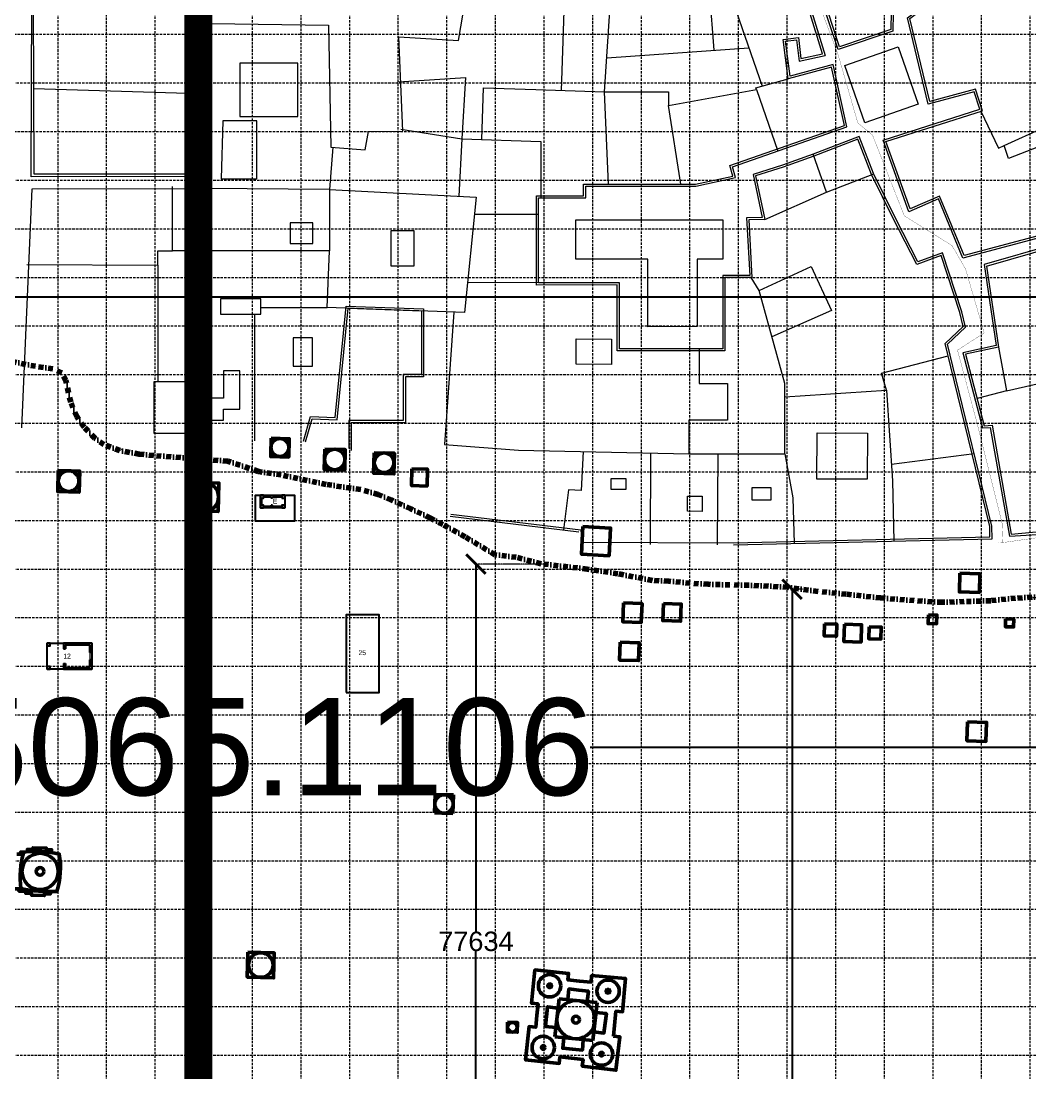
# Model space of a CAD drawing. Header units: millimetres. Extents: x 4203764 to 12476749, y 34048 to 3000914.
# Drawn here: x 12008789 to 12112570, y 2394672 to 2502872 of the extents above; entities that cross this region are included whole.
import ezdxf

# ---------------------------------------------------------------- set-up
doc = ezdxf.new("R2010")
doc.units = ezdxf.units.MM
doc.header["$MEASUREMENT"] = 0
doc.linetypes.add('DASHDOTX2', pattern=[2, 1, -0.5, 0, -0.5])
doc.linetypes.add('DASHED', pattern=[0.75, 0.5, -0.25])
for name, color, linetype, lineweight in [('2', 240, 'Continuous', 25), ('4', 1, 'Continuous', 35), ('A_SITE EDGE', 1, 'Continuous', 50), ('A_TEMPLE', 20, 'Continuous', 30), ('building property', 253, 'Continuous', 15), ('dimensions', 7, 'Continuous', 25), ('streets', 254, 'Continuous', 9)]:
    doc.layers.add(name, color=color, linetype=linetype, lineweight=lineweight)
doc.styles.get("Standard").update_dxf_attribs({"font": 'arial.ttf'})
doc.dimstyles.get("Standard").update_dxf_attribs({"dimtxt": 10000, "dimasz": 2000, "dimexe": 0.18, "dimexo": 0.0625, "dimgap": 0.09, "dimtad": 0, "dimtih": 1, "dimtoh": 1, "dimdec": 4, "dimzin": 0, "dimdsep": 46, "dimtxsty": 'Standard', "dimblk": 'ARCHTICK', "dimcen": 0, "dimadec": 0, "dimazin": 0, "dimtfac": 1, "dimtdec": 4, "dimtofl": 0, "dimtmove": 0, "dimatfit": 3, "dimldrblk": 'ARCHTICK', "dimfxl": 0, "dimtolj": 1, "dimtzin": 0, "dimlwe": 18, "dimarcsym": 0})

# ---------------------------------------------------------------- blocks, each defined once
blk = doc.blocks.new('GRID')
at = {"layer": 'building property', "color": 253, "linetype": 'DASHED', "lineweight": 15, "ltscale": 500}
for p, q in [((12831403, 2546471), (12831403, 2336221)), ((12841403, 2546471), (12841403, 2336221)), ((12851403, 2546471), (12851403, 2336221)), ((12861403, 2546471), (12861403, 2336221)), ((12871403, 2546471), (12871403, 2336221)), ((12881403, 2546471), (12881403, 2336221)), ((12891403, 2546471), (12891403, 2336221)), ((12901403, 2546471), (12901403, 2336221)), ((12911403, 2546471), (12911403, 2336221)), ((12921403, 2546471), (12921403, 2336221)), ((12931403, 2546471), (12931403, 2336221)), ((12836403, 2541471), (12836403, 2331221)), ((12846403, 2541471), (12846403, 2331221)), ((12856403, 2541471), (12856403, 2331221)), ((12866403, 2541471), (12866403, 2331221)), ((12876403, 2541471), (12876403, 2331221)), ((12886403, 2541471), (12886403, 2331221)), ((12896403, 2541471), (12896403, 2331221)), ((12906403, 2541471), (12906403, 2331221)), ((12916403, 2541471), (12916403, 2331221)), ((12926403, 2541471), (12926403, 2331221)), ((13061903, 2501471), (12616403, 2501471)), ((13056903, 2496471), (12611403, 2496471)), ((13061903, 2491471), (12616403, 2491471)), ((13056903, 2486471), (12611403, 2486471)), ((13061903, 2481471), (12616403, 2481471)), ((13056903, 2476471), (12611403, 2476471)), ((13061903, 2471471), (12616403, 2471471)), ((13056903, 2466471), (12611403, 2466471)), ((13061903, 2461471), (12616403, 2461471)), ((13056903, 2456471), (12611403, 2456471)), ((13061903, 2451471), (12616403, 2451471)), ((13056903, 2446471), (12611403, 2446471)), ((13061903, 2441471), (12616403, 2441471)), ((13056903, 2436471), (12611403, 2436471)), ((13061903, 2431471), (12616403, 2431471)), ((13056903, 2426471), (12611403, 2426471)), ((13061903, 2421471), (12616403, 2421471)), ((13056903, 2416471), (12611403, 2416471)), ((13061903, 2411471), (12616403, 2411471)), ((13056903, 2406471), (12611403, 2406471)), ((13061903, 2401471), (12616403, 2401471)), ((13056903, 2396471), (12611403, 2396471))]:
    blk.add_line(p, q, dxfattribs=at)
blk = doc.blocks.new('_ArchTick')
at = {"color": 0, "linetype": 'ByBlock', "lineweight": 30, "const_width": 0.15}
blk.add_lwpolyline([(-0.5, -0.5), (0.5, 0.5)], dxfattribs=at)
blk = doc.blocks.new('*D34')
at = {"layer": 'Defpoints', "color": 0, "lineweight": 30}
for p in [(12055576, 2447013), (12062563, 2447013), (12060998, 2369379)]:
    blk.add_point(p, dxfattribs=at)
at = {"layer": 'dimensions', "color": 0, "linetype": 'DASHED', "lineweight": 18}
for p, q in [((12062563, 2447013), (12055576, 2447013)), ((12060998, 2369379), (12055576, 2369379))]:
    blk.add_line(p, q, dxfattribs=at)
at = {"layer": 'dimensions', "color": 0, "lineweight": -2}
for p, q in [((12055576, 2447013), (12055576, 2409218)), ((12055576, 2369379), (12055576, 2407174))]:
    blk.add_line(p, q, dxfattribs=at)
at = {"layer": 'dimensions', "color": 0, "lineweight": -2, "xscale": 2000, "yscale": 2000, "zscale": 2000}
for p, rotation in [((12055576, 2447013), 90), ((12055576, 2369379), 270)]:
    blk.add_blockref('_ArchTick', p, dxfattribs=dict(at, rotation=rotation))
at = {"layer": 'dimensions', "color": 0, "lineweight": 35, "insert": (12055576, 2408196), "char_height": 2000, "attachment_point": 5}
blk.add_mtext('\\A1;77634', dxfattribs=at)
blk = doc.blocks.new('*D35')
at = {"layer": 'Defpoints', "color": 0, "lineweight": 30}
for p in [(12088108, 2444423), (12089217, 2444423), (12088571, 2325494)]:
    blk.add_point(p, dxfattribs=at)
at = {"layer": 'dimensions', "color": 0, "linetype": 'DASHED', "lineweight": 18}
for p, q in [((12089217, 2444423), (12088107, 2444423)), ((12088571, 2325494), (12088107, 2325494))]:
    blk.add_line(p, q, dxfattribs=at)
at = {"layer": 'dimensions', "color": 0, "lineweight": -2}
for p, q in [((12088108, 2444423), (12088108, 2385980)), ((12088108, 2325494), (12088108, 2383937))]:
    blk.add_line(p, q, dxfattribs=at)
at = {"layer": 'dimensions', "color": 0, "lineweight": -2, "xscale": 2000, "yscale": 2000, "zscale": 2000}
for p, rotation in [((12088108, 2444423), 90), ((12088108, 2325494), 270)]:
    blk.add_blockref('_ArchTick', p, dxfattribs=dict(at, rotation=rotation))
at = {"layer": 'dimensions', "color": 0, "lineweight": 35, "insert": (12088108, 2384959), "char_height": 2000, "attachment_point": 5}
blk.add_mtext('\\A1;118928', dxfattribs=at)
blk = doc.blocks.new('*D36')
at = {"layer": 'Defpoints', "color": 0, "lineweight": 30}
for p in [(12112445, 2443585), (12117062, 2443585), (12108545, 2323776)]:
    blk.add_point(p, dxfattribs=at)
at = {"layer": 'dimensions', "color": 0, "linetype": 'DASHED', "lineweight": 18}
for p, q in [((12112445, 2443585), (12117062, 2443585)), ((12108545, 2323776), (12117062, 2323776))]:
    blk.add_line(p, q, dxfattribs=at)
at = {"layer": 'dimensions', "color": 0, "lineweight": -2}
for p, q in [((12117062, 2443585), (12117062, 2384702)), ((12117062, 2323776), (12117062, 2382659))]:
    blk.add_line(p, q, dxfattribs=at)
at = {"layer": 'dimensions', "color": 0, "lineweight": -2, "xscale": 2000, "yscale": 2000, "zscale": 2000}
for p, rotation in [((12117062, 2443585), 90), ((12117062, 2323776), 270)]:
    blk.add_blockref('_ArchTick', p, dxfattribs=dict(at, rotation=rotation))
at = {"layer": 'dimensions', "color": 0, "lineweight": 35, "insert": (12117062, 2383680), "char_height": 2000, "attachment_point": 5}
blk.add_mtext('\\A1;119809', dxfattribs=at)
blk = doc.blocks.new('*D38')
at = {"layer": 'Defpoints', "color": 0, "lineweight": 30}
for p in [(11803461, 2475751), (12196809, 2474468), (12196809, 2428948)]:
    blk.add_point(p, dxfattribs=at)
at = {"layer": 'dimensions', "color": 0, "linetype": 'DASHED', "lineweight": 18}
for p, q in [((11803461, 2475751), (11803461, 2474468)), ((12196809, 2428948), (12196809, 2474468))]:
    blk.add_line(p, q, dxfattribs=at)
at = {"layer": 'dimensions', "color": 0, "lineweight": -2}
for p, q in [((11803461, 2474468), (11992142, 2474468)), ((12196809, 2474468), (12001222, 2474468))]:
    blk.add_line(p, q, dxfattribs=at)
at = {"layer": 'dimensions', "color": 0, "lineweight": -2, "xscale": 2000, "yscale": 2000, "zscale": 2000, "rotation": 180}
blk.add_blockref('_ArchTick', (11803461, 2474468), dxfattribs=at)
at = {"layer": 'dimensions', "color": 0, "lineweight": -2, "xscale": 2000, "yscale": 2000, "zscale": 2000}
blk.add_blockref('_ArchTick', (12196809, 2474468), dxfattribs=at)
at = {"layer": 'dimensions', "color": 0, "lineweight": 35, "insert": (11996682, 2474468), "char_height": 2000, "attachment_point": 5}
blk.add_mtext('\\A1;393347', dxfattribs=at)
blk = doc.blocks.new('*D42')
at = {"layer": '4', "color": 0, "linetype": 'DASHED', "lineweight": 18}
for p, q in [((11789424, 2546568), (11789424, 2428157)), ((12264489, 2546461), (12264489, 2428157))]:
    blk.add_line(p, q, dxfattribs=at)
at = {"layer": '4', "color": 0, "lineweight": -2}
for p, q in [((11789424, 2428158), (11986578, 2428158)), ((12264489, 2428158), (12067335, 2428158))]:
    blk.add_line(p, q, dxfattribs=at)
at = {"layer": 'Defpoints', "color": 0, "lineweight": 30}
for p in [(11789424, 2546568), (12264489, 2546461), (12264489, 2428158)]:
    blk.add_point(p, dxfattribs=at)
at = {"layer": '4', "color": 0, "lineweight": -2, "xscale": 2000, "yscale": 2000, "zscale": 2000, "rotation": 180}
blk.add_blockref('_ArchTick', (11789424, 2428158), dxfattribs=at)
at = {"layer": '4', "color": 0, "lineweight": -2, "xscale": 2000, "yscale": 2000, "zscale": 2000}
blk.add_blockref('_ArchTick', (12264489, 2428158), dxfattribs=at)
at = {"layer": '4', "color": 0, "lineweight": 30, "insert": (12026957, 2428158), "char_height": 10000, "attachment_point": 5}
blk.add_mtext('\\A1;475065.1106', dxfattribs=at)
blk = doc.blocks.new('*D43')
at = {"layer": '4', "color": 0, "linetype": 'DASHED', "lineweight": 18}
for p, q in [((11789424, 2546471), (11756492, 2546471)), ((12167563, 2261471), (11756492, 2261471))]:
    blk.add_line(p, q, dxfattribs=at)
at = {"layer": '4', "color": 0, "lineweight": -2}
for p, q in [((11756492, 2546471), (11756492, 2409077)), ((11756492, 2261471), (11756492, 2398865))]:
    blk.add_line(p, q, dxfattribs=at)
at = {"layer": 'Defpoints', "color": 0, "lineweight": 30}
for p in [(11756492, 2546471), (11789424, 2546471), (12167563, 2261471)]:
    blk.add_point(p, dxfattribs=at)
at = {"layer": '4', "color": 0, "lineweight": -2, "xscale": 2000, "yscale": 2000, "zscale": 2000}
for p, rotation in [((11756492, 2546471), 90), ((11756492, 2261471), 270)]:
    blk.add_blockref('_ArchTick', p, dxfattribs=dict(at, rotation=rotation))
at = {"layer": '4', "color": 0, "lineweight": 30, "insert": (11756492, 2403971), "char_height": 10000, "attachment_point": 5}
blk.add_mtext('\\A1;285000.0000', dxfattribs=at)

msp = doc.modelspace()

# ---------------------------------------------------------------- linework, layer by layer
for p, q in [((12033422.40029, 2453631.88532), (12033572.40029, 2453631.88532)), ((12033422.40029, 2453231.88532), (12033572.40029, 2453231.88532)), ((12034522.40029, 2453803.92386), (12034522.40029, 2453937.08345)), ((12034672.40029, 2453803.92386), (12034522.40029, 2453803.92386)), ((12034522.40029, 2452937.08345), (12034522.40029, 2453070.24305)), ((12034672.40029, 2453070.24305), (12034522.40029, 2453070.24305)), ((12034672.40029, 2453803.92386), (12034672.40029, 2453937.08345)), ((12034672.40029, 2452937.08345), (12034672.40029, 2453070.24305)), ((12013169.94481, 2438302.21029), (12013369.94481, 2438302.21029)), ((12016069.94481, 2437906.78977), (12015869.94481, 2437906.78977)), ((12013169.94481, 2436779.64784), (12013369.94481, 2436779.64784)), ((12016069.94481, 2437175.06836), (12015869.94481, 2437175.06836))]:
    msp.add_line(p, q)
for points in [[(12035922.40029, 2454087.08345), (12036922.40029, 2454087.08345), (12036922.40029, 2451417.08345), (12032922.40029, 2451417.08345), (12032922.40029, 2454087.08345), (12033422.40029, 2454087.08345)], [(12033422.40029, 2453631.88532), (12033422.40029, 2454087.08345), (12035922.40029, 2454087.08345), (12035922.40029, 2453787.08345)], [(12035922.40029, 2453087.08345), (12035922.40029, 2452787.08345), (12033422.40029, 2452787.08345), (12033422.40029, 2453231.88532)], [(12033572.40029, 2453631.88532), (12033572.40029, 2453787.08345)], [(12033572.40029, 2453087.08345), (12033572.40029, 2453231.88532)], [(12033722.40029, 2453937.08345), (12034522.40029, 2453937.08345)], [(12034522.40029, 2452937.08345), (12033722.40029, 2452937.08345)], [(12034672.40029, 2453937.08345), (12035622.40029, 2453937.08345)], [(12035622.40029, 2452937.08345), (12034672.40029, 2452937.08345)], [(12042219.94481, 2433799.12701), (12045619.94481, 2433799.12701), (12045619.94481, 2441799.12701), (12042219.94481, 2441799.12701), (12042219.94481, 2433799.12701)], [(12016069.94481, 2437906.78977), (12016069.94481, 2438890.92907), (12013169.94481, 2438890.92907), (12013169.94481, 2438302.21029)], [(12015769.94481, 2438690.92907), (12013369.94481, 2438690.92907), (12013369.94481, 2438302.21029)], [(12015869.94481, 2437906.78977), (12015869.94481, 2438590.92907)], [(12013169.94481, 2436779.64784), (12013169.94481, 2436190.92907), (12016069.94481, 2436190.92907), (12016069.94481, 2437175.06836)], [(12013369.94481, 2436779.64784), (12013369.94481, 2436390.92907), (12015769.94481, 2436390.92907)], [(12015869.94481, 2436490.92907), (12015869.94481, 2437175.06836)]]:
    msp.add_lwpolyline(points)
for points in [[(12033422.40029, 2454087.08345), (12035922.40029, 2454087.08345), (12035922.40029, 2452787.08345), (12033422.40029, 2452787.08345)], [(12033422.40029, 2453787.08345), (12033722.40029, 2453787.08345), (12033722.40029, 2454087.08345), (12033422.40029, 2454087.08345)], [(12035622.40029, 2453787.08345), (12035922.40029, 2453787.08345), (12035922.40029, 2454087.08345), (12035622.40029, 2454087.08345)], [(12033422.40029, 2452787.08345), (12033722.40029, 2452787.08345), (12033722.40029, 2453087.08345), (12033422.40029, 2453087.08345)], [(12035622.40029, 2452787.08345), (12035922.40029, 2452787.08345), (12035922.40029, 2453087.08345), (12035622.40029, 2453087.08345)], [(12016069.94481, 2436190.92907), (12011469.94481, 2436190.92907), (12011469.94481, 2438890.92907), (12016069.94481, 2438890.92907)], [(12011469.94481, 2438590.92907), (12011769.94481, 2438590.92907), (12011769.94481, 2438890.92907), (12011469.94481, 2438890.92907)], [(12015769.94481, 2438590.92907), (12016069.94481, 2438590.92907), (12016069.94481, 2438890.92907), (12015769.94481, 2438890.92907)], [(12011469.94481, 2436190.92907), (12011769.94481, 2436190.92907), (12011769.94481, 2436490.92907), (12011469.94481, 2436490.92907)], [(12015769.94481, 2436190.92907), (12016069.94481, 2436190.92907), (12016069.94481, 2436490.92907), (12015769.94481, 2436490.92907)]]:
    msp.add_lwpolyline(points, close=True)
at = {"layer": '2', "const_width": 23.31871}
for points in [[(12109780.56573, 2449239.05452), (12109701.49745, 2451226.56362), (12107226.76974, 2461134.88919), (12105115.24149, 2469018.53264), (12107859.40815, 2470787.40127), (12105942.23247, 2477375.29226), (12104557.35545, 2479771.78206), (12099643.68145, 2482836.36439), (12096373.40443, 2491139.71314), (12094864.91301, 2492387.4953), (12092814.3801, 2499477.61296), (12090454.58555, 2505740.42633), (12088833.86182, 2510463.83122), (12088820.11188, 2511627.60856), (12087009.28315, 2516930.70374), (12086731.50646, 2520120.1323), (12086047.80407, 2524104.59578), (12085838.92007, 2525665.43884)], [(12109350.15385, 2449210.39284), (12109952.86911, 2449250.52842), (12113644.69771, 2449773.9693), (12114424.14336, 2450025.61793), (12121276.34674, 2450403.42776), (12125427.71538, 2450578.59934), (12130710.65449, 2450870.3385), (12135360.47639, 2451891.69773), (12142307.94323, 2452708.0237), (12144625.03167, 2454072.19551), (12146556.60062, 2454288.74869), (12155909.40477, 2455036.91657), (12160533.71429, 2454863.6782), (12165023.84317, 2453337.93559), (12172164.60025, 2454344.79214), (12175230.45783, 2454149.64307), (12188143.80869, 2457025.21375), (12200569.94686, 2458799.9021), (12204972.64698, 2457836.38322), (12222815.93092, 2461133.77185), (12226640.87924, 2461425.36162), (12233768.03086, 2464728.80542)]]:
    msp.add_lwpolyline(points, dxfattribs=at)
at = {"layer": '4', "lineweight": 30, "const_width": 2852.91097}
for points in [[(11908223.9766, 2546567.61517), (12027023.9766, 2546567.61517), (12027023.9766, 2378367.61517), (11908223.9766, 2378367.61517), (11908223.9766, 2546567.61517)], [(12027023.9766, 2546567.61517), (12145823.9766, 2546567.61517), (12145823.9766, 2378367.61517), (12027023.9766, 2378367.61517), (12027023.9766, 2546567.61517)]]:
    msp.add_lwpolyline(points, dxfattribs=at)
at = {"layer": 'A_SITE EDGE', "linetype": 'DASHDOTX2', "lineweight": 80, "ltscale": 500}
for points in [[(12083655.95083, 2444841.78673), (12081708.68961, 2444876.10855), (12079485.84374, 2444937.32287), (12077633.29699, 2445049.62321), (12075416.84371, 2445260.98225), (12073729.89981, 2445332.80588), (12070186.72192, 2446018.38946), (12067028.17682, 2446503.8441), (12062274.78876, 2447046.20928), (12059726.85301, 2447717.64922), (12057536.88676, 2447971.73271), (12054481.96146, 2449821.2175), (12052188.44172, 2451077.53244), (12050895.29468, 2451752.34072), (12048885.3799, 2452700.17858), (12046874.32793, 2453621.11836), (12045512.319, 2454169.36238), (12043726.44227, 2454676.52988), (12040187.93286, 2455204.42788), (12035554.93021, 2456190.75214), (12033222.47475, 2456532.57154), (12030058.08069, 2457610.39914), (12027207.11608, 2457812.61874), (12022447.66548, 2458176.93392), (12020956.77177, 2458327.60828), (12018948.59571, 2458682.5645), (12017303.0835, 2459318.48524), (12016385.79068, 2459950.34457), (12015274.81993, 2461102.42118), (12014511.63368, 2462185.79743), (12013900.26358, 2463666.89511), (12013399.70434, 2465906.27031), (12012973.98811, 2466678.87612), (12012074.45858, 2467094.41643), (12010278.27528, 2467359.5104), (11998574.56651, 2469704.98012)], [(12113793.2317, 2443660.40727), (12111096.95094, 2443509.84787), (12108535.81668, 2443251.53177), (12105808.49589, 2443152.04755), (12103514.21835, 2443083.88272), (12100665.58896, 2443254.9201), (12097207.23335, 2443534.84206), (12093678.72632, 2443917.51285), (12090768.72975, 2444207.25581), (12087665.47696, 2444637.90837), (12083655.95083, 2444841.78673)]]:
    msp.add_lwpolyline(points, dxfattribs=at)
at = {"layer": 'A_TEMPLE', "color": 1, "lineweight": 50}
for p, q in [((12051377.26539, 2423308.80312), (12051305.08252, 2421415.76203)), ((12051377.26539, 2423308.80312), (12053288.39094, 2423270.52529)), ((12053288.39094, 2423270.52529), (12053214.89087, 2421342.93982)), ((12053214.89087, 2421342.93982), (12051305.08252, 2421415.76203)), ((12063685.10694, 2398399.8664), (12064130.11128, 2402309.96159)), ((12064130.11128, 2402309.96159), (12068044.51874, 2401904.63764)), ((12067599.51439, 2397994.54245), (12068044.51874, 2401904.63764)), ((12063685.10694, 2398399.8664), (12067599.51439, 2397994.54245))]:
    msp.add_line(p, q, dxfattribs=at)
for points in [[(12034522.5292, 2459955.66579), (12036370.08092, 2459905.48784), (12036318.31078, 2458025.8979), (12034470.75905, 2458076.07585)], [(12040031.15508, 2458851.26383), (12042138.58057, 2458792.88518), (12042080.29071, 2456676.58735), (12039972.86521, 2456734.96601)], [(12045109.00141, 2458473.19927), (12047197.75248, 2458415.66813), (12047139.33068, 2456294.58039), (12045050.57961, 2456352.11152)], [(12012617.06276, 2456642.54169), (12014825.50123, 2456581.71396), (12014765.73235, 2454411.71865), (12012557.29389, 2454472.54638)], [(12049004.48739, 2456829.108), (12050598.96497, 2456785.1908), (12050550.90582, 2455040.33394), (12048956.42824, 2455084.25115)], [(12026171.06161, 2455436.33137), (12029141.22553, 2455354.5232), (12029060.77468, 2452409.6754), (12026090.61075, 2452491.48357)], [(12066592.56015, 2450868.12568), (12069434.96816, 2450716.3031), (12069283.16833, 2447874.32109), (12066440.76033, 2448026.14367)], [(12105361.12885, 2446063.98921), (12107425.88494, 2446007.11898), (12107373.1873, 2444093.85503), (12105308.43121, 2444150.72527)], [(12070763.2154, 2443028.26798), (12072664.19105, 2442957.08914), (12072591.66171, 2441020.04598), (12070690.68606, 2441091.22483)], [(12074870.70179, 2442973.79053), (12074802.61253, 2441207.92173), (12076626.21953, 2441137.60618), (12076694.30879, 2442903.47497)], [(12102118.71485, 2441784.83198), (12102992.79697, 2441760.75686), (12102968.41123, 2440875.39714), (12102094.3291, 2440899.47227)], [(12110069.38293, 2441369.27153), (12110906.53349, 2441346.21362), (12110884.51861, 2440546.93152), (12110047.36804, 2440569.98943)], [(12091441.01224, 2440870.1998), (12092688.86593, 2440835.82977), (12092654.5361, 2439589.43565), (12091406.68241, 2439623.80568)], [(12093481.09732, 2440826.00409), (12095244.89088, 2440777.42336), (12095195.70675, 2438991.72246), (12093431.91319, 2439040.30319)], [(12096019.84318, 2440576.17206), (12097267.69687, 2440541.80203), (12097233.36703, 2439295.40791), (12095985.51335, 2439329.77794)], [(12070409.66495, 2438977.73731), (12072362.31353, 2438923.95489), (12072311.54195, 2437080.61928), (12070358.89337, 2437134.4017)], [(12106150.04402, 2430802.32481), (12106077.88238, 2428847.11109), (12108033.72183, 2428774.92635), (12108105.88347, 2430730.14007)], [(12032127.65161, 2407097.84838), (12034840.53726, 2407023.12651), (12034769.74961, 2404453.07862), (12032056.86396, 2404527.8005)], [(12058838.73824, 2399882.39907), (12059856.87417, 2399854.35623), (12059829.65306, 2398866.05443), (12058811.51712, 2398894.09727)]]:
    msp.add_lwpolyline(points, close=True, dxfattribs=at)
for points in [[(12106146.18313, 2430697.71445), (12106077.88238, 2428847.11109)], [(12008342.52995, 2417164.95051), (12008717.20774, 2417187.6987), (12008739.58178, 2417398.03519), (12009071.87827, 2417387.06416)], [(12009441.2177, 2417430.00741), (12009447.63571, 2417664.12635), (12010003.9048, 2417648.87708), (12010009.16124, 2417840.62377), (12011384.16508, 2417802.93013), (12011380.06088, 2417653.21533), (12011936.56416, 2417637.95964), (12011928.58761, 2417346.98762)], [(12008031.07976, 2413618.82778), (12008576.31752, 2413603.92846), (12008570.2624, 2413382.3424), (12009279.00738, 2413362.97503), (12009273.36048, 2413156.32763), (12009881.85919, 2413139.69962), (12009876.60073, 2412947.26713), (12011179.28607, 2412911.66959), (12011184.39939, 2413098.79033), (12011806.88857, 2413081.78002), (12011813.56102, 2413325.9572)], [(12061853.78959, 2400567.58022), (12061978.26375, 2401769.68679), (12061297.15176, 2401840.21369), (12061651.7404, 2405264.64596), (12065111.4736, 2404906.40203), (12065042.06237, 2404236.06458), (12066235.46665, 2404124.71299)], [(12069717.75488, 2398456.31668), (12069983.50072, 2401022.75143), (12070665.90312, 2400966.05447), (12070950.9589, 2404396.97456), (12067484.671, 2404684.96885), (12067428.87093, 2404013.3614), (12066235.46665, 2404124.71299)], [(12067024.92228, 2402012.17848), (12067157.74983, 2403082.54667), (12066148.93906, 2403197.3585), (12065140.12829, 2403312.17033), (12065029.03903, 2402239.32812)], [(12063814.29473, 2399354.82253), (12062740.381, 2399455.02496), (12062844.95523, 2400464.9483), (12062949.52945, 2401474.87164), (12064021.18977, 2401352.90696)], [(12061853.78959, 2400567.58022), (12061729.31543, 2399365.47365), (12061048.20343, 2399436.00055), (12060693.61479, 2396011.56827), (12064153.34799, 2395653.32433), (12064222.75921, 2396323.66178), (12065413.65935, 2396188.12653)], [(12067683.70297, 2398914.44873), (12068752.66892, 2398770.77198), (12068877.70655, 2399778.3664), (12069002.74417, 2400785.96082), (12067931.08385, 2400907.9255)], [(12066619.21655, 2398094.08405), (12066529.91128, 2397019.20927), (12065518.97926, 2397113.53514), (12064508.04724, 2397207.861), (12064619.1365, 2398280.7032)], [(12069717.75488, 2398456.31668), (12070397.2962, 2398371.98887), (12069973.32059, 2394955.45347), (12066521.56567, 2395383.79965), (12066604.55949, 2396052.59128), (12065413.65935, 2396188.12653)]]:
    msp.add_lwpolyline(points, dxfattribs=at)
msp.add_lwpolyline([(12009071.87827, 2417387.06416, 0.1111063086), (12008781.38753, 2413630.0995, 0.0649691131), (12012464.19919, 2413345.34232, 0.1188392686), (12012728.1055, 2417180.2298, 0.0960926601), (12009071.87827, 2417387.06416)], format="xyb", dxfattribs=at)
for centre, radius in [((12035420.86842, 2459007.29308), 924.2641), ((12041055.41471, 2457769.19281), 1053.67616), ((12046133.51408, 2457432.42695), 1012.16997), ((12013682.05023, 2455554.37026), 1058.48486), ((12027634.99399, 2453922.54195), 1473.03718), ((12052296.24281, 2422334.46216), 955.81439), ((12010748.90914, 2415404.65196), 1861.21008), ((12010748.90914, 2415404.65196), 394.2947), ((12033448.70061, 2405775.4635), 1265.10828), ((12063161.42233, 2403639.46131), 1154.13162), ((12069166.67572, 2403079.13609), 1154.13162), ((12063161.42233, 2403639.46131), 190.8845), ((12069166.67572, 2403079.13609), 190.8845), ((12065864.81284, 2400152.25202), 1967.66824), ((12065864.81284, 2400152.25202), 356.55794), ((12059334.19565, 2399374.22675), 494.33831), ((12062504.26142, 2397292.94388), 1154.13162), ((12068496.91391, 2396610.9256), 1154.13162), ((12062504.26142, 2397292.94388), 190.8845), ((12068496.91391, 2396610.9256), 190.8845)]:
    msp.add_circle(centre, radius, dxfattribs=at)
at = {"layer": 'building property'}
for p, q in [((12053790.35688, 2500879.83039), (12055641.67864, 2511995.03126)), ((12027791.95642, 2485636.6348), (12028375.45061, 2502630.78956)), ((12028375.45061, 2502630.78956), (12040415.62897, 2502443.49503)), ((12040415.62897, 2502443.49503), (12040658.81089, 2489903.49864)), ((12048067.97182, 2491528.73226), (12047640.55532, 2501247.54684)), ((12047640.55532, 2501247.54684), (12053790.35688, 2500879.83039)), ((12087179.40424, 2500986.64507), (12088751.64304, 2501189.47873)), ((12087701.67788, 2496938.3086), (12087179.40424, 2500986.64507)), ((12088751.64304, 2501189.47873), (12089011.78068, 2499004.96343)), ((12089011.78068, 2499004.96343), (12091233.76774, 2499495.44516)), ((12092161.15048, 2498144.11604), (12087701.67788, 2496938.3086)), ((12093493.23021, 2492122.51664), (12092161.15048, 2498144.11604)), ((12081695.65994, 2488022.17826), (12093493.23021, 2492122.51664)), ((12044177.33941, 2489625.36859), (12044514.73002, 2491503.16033)), ((12044514.73002, 2491503.16033), (12048067.97182, 2491528.73226)), ((12040658.81089, 2489903.49864), (12044177.33941, 2489625.36859)), ((12094863.37404, 2490724.68498), (12090355.06847, 2488959.06091)), ((12096285.79421, 2487092.70867), (12094863.37404, 2490724.68498)), ((12090355.06847, 2488959.06091), (12087188.7328, 2487853.59649)), ((12081996.64772, 2486931.69015), (12081695.65994, 2488022.17826)), ((12087188.7328, 2487853.59649), (12084339.1479, 2486940.39299)), ((12078176.94432, 2486101.22555), (12081996.64772, 2486931.69015)), ((12084339.1479, 2486940.39299), (12085289.37902, 2482459.20873)), ((12098539.90061, 2482485.9959), (12096285.79421, 2487092.70867)), ((12008854.60624, 2461034.01486), (12009943.28988, 2485629.58148)), ((12009943.28988, 2485629.58148), (12027791.95642, 2485636.6348)), ((12066652.7723, 2486096.6715), (12078176.94432, 2486101.22555)), ((12066653.24444, 2484901.88653), (12066652.7723, 2486096.6715)), ((12061807.11099, 2484899.97146), (12066653.24444, 2484901.88653)), ((12061810.73824, 2475721.096), (12061807.11099, 2484899.97146)), ((12085289.37902, 2482459.20873), (12083639.17838, 2482428.03742)), ((12083639.17838, 2482428.03742), (12083974.32891, 2476484.45532)), ((12100929.89254, 2477841.95866), (12098539.90061, 2482485.9959)), ((12103428.7338, 2478750.97634), (12100929.89254, 2477841.95866)), ((12105365.94578, 2472906.2985), (12103428.7338, 2478750.97634)), ((12108091.20209, 2477661.79215), (12109332.17512, 2469313.09743)), ((12070118.39512, 2475724.37897), (12061810.73824, 2475721.096)), ((12070121.0789, 2468932.9724), (12070118.39512, 2475724.37897)), ((12083974.32891, 2476484.45532), (12081192.50109, 2476483.35601)), ((12081192.50109, 2476483.35601), (12081195.48307, 2468937.34871)), ((12041115.39938, 2462082.93194), (12042242.41778, 2473549.58714)), ((12042242.41778, 2473549.58714), (12050190.36174, 2473260.29472)), ((12050190.36174, 2473260.29472), (12050193.11691, 2466288.25763)), ((12105691.25656, 2471463.38955), (12105365.94578, 2472906.2985)), ((12103833.66263, 2469720.5961), (12105691.25656, 2471463.38955)), ((12104424.38485, 2467307.37455), (12103833.66263, 2469720.5961)), ((12109332.17512, 2469313.09743), (12105944.20117, 2468592.9256)), ((12081195.48307, 2468937.34871), (12070121.0789, 2468932.9724)), ((12105944.20117, 2468592.9256), (12107847.80674, 2461248.30144)), ((12108439.82798, 2450875.56558), (12104424.38485, 2467307.37455)), ((12050193.11691, 2466288.25763), (12048328.29073, 2466287.5207)), ((12048328.29073, 2466287.5207), (12048330.15981, 2461557.74895)), ((12037840.9345, 2459645.11406), (12038561.40987, 2462187.41645)), ((12038561.40987, 2462187.41645), (12041115.39938, 2462082.93194)), ((12044740.08607, 2461556.33025), (12042735.68454, 2461555.53816)), ((12042735.68454, 2461555.53816), (12042736.81732, 2458689.01135)), ((12048330.15981, 2461557.74895), (12044740.08607, 2461556.33025)), ((12107847.80674, 2461248.30144), (12108667.48334, 2461296.8649)), ((12108667.48334, 2461296.8649), (12110640.62448, 2450108.33377)), ((12033422.40029, 2453631.88532), (12033422.40029, 2453231.88532)), ((12033572.40029, 2453631.88532), (12033572.40029, 2453231.88532)), ((12035922.40029, 2453787.08345), (12035922.40029, 2453087.08345)), ((12052985.51511, 2452155.37144), (12066378.08485, 2450526.29775)), ((12110640.62448, 2450108.33377), (12130554.67961, 2451854.62998)), ((12108448.08089, 2449823.88335), (12108439.82798, 2450875.56558)), ((12066378.08485, 2450526.29775), (12066465.72808, 2449281.26425)), ((12082083.85583, 2449212.81847), (12108448.08089, 2449823.88335)), ((12066465.72808, 2449281.26425), (12082083.85583, 2449212.81847)), ((12011469.94481, 2436190.92907), (12011469.94481, 2438890.92907)), ((12011469.94481, 2438890.92907), (12013169.94481, 2438890.92907)), ((12015869.94481, 2437906.78977), (12015869.94481, 2437175.06836)), ((12016069.94481, 2437906.78977), (12016069.94481, 2437175.06836)), ((12013169.94481, 2436190.92907), (12011469.94481, 2436190.92907))]:
    msp.add_line(p, q, dxfattribs=at)
for points in [[(12091233.76774, 2499495.44516), (12085321.5725, 2518676.46598), (12085047.03003, 2518587.33262), (12084367.91687, 2520679.09047)], [(12114971.33864, 2481200.23712), (12105799.67181, 2478757.70681), (12103279.54688, 2484862.06266), (12100247.77058, 2483555.25651), (12097749.0279, 2490486.93792), (12107689.138, 2493650.52212), (12106975.09735, 2495873.86772), (12102272.27719, 2494585.90909), (12100214.34335, 2503123.77268), (12103735.31092, 2505807.78456), (12110140.90195, 2507769.98571), (12108510.01203, 2513090.40455), (12107085.89863, 2512653.8652), (12108267.18706, 2508800.17211), (12106295.33769, 2508195.733), (12104991.5471, 2512489.30778), (12103508.3999, 2511835.74306), (12104918.02834, 2508322.99852), (12103261.16006, 2506964.76973), (12098298.14666, 2503812.76174), (12098249.36721, 2501999.07224), (12092983.27833, 2500223.63574), (12091773.714, 2503882.10316)], [(12011417.01816, 2505340.97927), (12011417.25624, 2504738.50531), (12010045.96724, 2504737.96341), (12010113.39359, 2487172.80165), (12025662.96776, 2487148.7039), (12026156.93392, 2504534.26706), (12024007.43632, 2504621.69313), (12023986.65799, 2505420.06344)], [(12080093.28594, 2499870.15114), (12079647.75945, 2505673.02342), (12075290.18584, 2505039.09502)], [(12064609.48182, 2503871.36734), (12064362.83676, 2495739.61971)], [(12068811.82329, 2495604.67694), (12069358.66154, 2503873.24533)], [(12082349.79377, 2503878.37784), (12085025.71982, 2496179.15339)], [(12069042.2436, 2499088.78959), (12083655.35032, 2500122.00612)], [(12047625.10188, 2496613.41872), (12054510.12927, 2497069.56797), (12054136.01357, 2490769.32815)], [(12084431.23967, 2495824.26027), (12084372.31929, 2495993.7871), (12087701.67788, 2496938.3086)], [(12010079.77646, 2495930.36115), (12025899.1705, 2495462.06212)], [(12056329.60329, 2496004.21251), (12056148.19852, 2490700.50461)], [(12056329.60329, 2496004.21251), (12061736.20868, 2495819.2883), (12068811.82329, 2495604.67694)], [(12069226.72937, 2486097.68866), (12068811.82329, 2495604.67694), (12075384.73035, 2495607.27438), (12075385.28612, 2494200.8744)], [(12076667.63383, 2486100.62911), (12075385.28612, 2494200.8744), (12084431.23967, 2495824.26027), (12086627.73449, 2489504.4643)], [(12107508.77183, 2493593.11797), (12109317.36908, 2489808.06377), (12109899.58483, 2490083.36977)], [(12109899.58483, 2490083.36977), (12114005.65576, 2491916.81244), (12114684.00301, 2490397.62562), (12110365.04612, 2488716.13795), (12109899.58483, 2490083.36977)], [(12047839.15658, 2491746.13378), (12054136.01357, 2490769.32815), (12053830.33062, 2484854.59276)], [(12040857.6229, 2489887.7831), (12040532.51391, 2485541.84511), (12027791.95642, 2485636.6348)], [(12054136.01357, 2490769.32815), (12062259.81213, 2490491.46673), (12062262.10823, 2484681.10867)], [(12085289.37902, 2482459.20873), (12091648.39262, 2485255.98664), (12090279.00261, 2489164.5126)], [(12091648.39262, 2485255.98664), (12096496.72709, 2487154.77898)], [(12009378.84676, 2477831.12966), (12022866.40607, 2477749.67896), (12022875.41844, 2479242.05377), (12024358.94015, 2479242.64002), (12024356.32739, 2485854.31973)], [(12040532.51391, 2485541.84511), (12040535.00066, 2479249.03237), (12024358.94015, 2479242.64002)], [(12040532.51391, 2485541.84511), (12055620.65644, 2484762.06587), (12054398.92663, 2472887.92207), (12040280.50358, 2473401.81005), (12040535.00066, 2479249.03237)], [(12108091.20209, 2477661.79215), (12115361.27485, 2479748.78691), (12115818.77358, 2477602.75037), (12117514.30024, 2477994.29537), (12116739.35229, 2484420.9634), (12122911.8542, 2485817.88308), (12123410.4797, 2480074.34556), (12130086.37436, 2480563.4658), (12130528.76784, 2477312.37175), (12138799.16427, 2478417.76443), (12138449.40352, 2481034.62639), (12141451.7539, 2482058.91276)], [(12055438.37446, 2482990.44466), (12062026.90715, 2482993.04828)], [(12022866.40607, 2477749.67896), (12022871.14325, 2465762.07911)], [(12084700.79819, 2475164.87175), (12090058.71403, 2477628.03809), (12092148.34375, 2473082.64462), (12086019.87126, 2470374.81787)], [(12062029.69424, 2475940.22512), (12054715.77167, 2475967.37834)], [(12078556.33221, 2469155.34839), (12078557.74458, 2465581.29388), (12081462.29424, 2465582.44169), (12081463.7874, 2461803.96039), (12077478.47435, 2461802.3855), (12077479.83419, 2458361.26857), (12080451.93462, 2458362.44307), (12087341.79732, 2458365.16576), (12087338.94433, 2465584.76398), (12084700.79819, 2475164.87175), (12083878.97915, 2476484.41764)], [(12032835.37799, 2459680.41859), (12032830.22097, 2472730.43475)], [(12033439.18006, 2473399.10654), (12040280.50358, 2473401.81005)], [(12053308.80141, 2472927.60088), (12052345.59927, 2459310.50095), (12059965.53885, 2458728.02914), (12077479.83419, 2458361.26857)], [(12109332.17512, 2469313.09743), (12110155.43415, 2464832.86364), (12107122.48872, 2464046.77415)], [(12087339.48717, 2464211.07578), (12087339.48717, 2464211.07578), (12097825.19263, 2464888.16037), (12097305.18668, 2466649.35923), (12104145.13548, 2468448.16554)], [(12110155.43415, 2464832.86364), (12120509.38576, 2467214.95367), (12126522.56881, 2466207.49462), (12126524.46113, 2461418.92536), (12124812.3623, 2461418.24879), (12124814.47088, 2456082.41511), (12125047.71061, 2451371.71482)], [(12097825.19263, 2464888.16037), (12098425.80713, 2455586.7129), (12098569.7619, 2449375.82419)], [(12066601.81139, 2458589.06134), (12066395.17213, 2454598.31114), (12065105.28368, 2454665.10098), (12064601.28848, 2450521.77033)], [(12073539.98865, 2458443.77146), (12073498.73933, 2449031.3977)], [(12080451.93462, 2458362.44307), (12080410.90896, 2449001.10541)], [(12087341.79732, 2458365.16576), (12088193.59797, 2453828.974), (12088302.32798, 2449137.8476)], [(12098316.42583, 2457280.6521), (12106827.7752, 2458395.06422)], [(12035922.40029, 2454087.08345), (12036922.40029, 2454087.08345), (12036922.40029, 2451417.08345), (12032922.40029, 2451417.08345), (12032922.40029, 2454087.08345), (12033422.40029, 2454087.08345)]]:
    msp.add_lwpolyline(points, dxfattribs=at)
for points in [[(12037253.83774, 2493065.41914), (12037251.67336, 2498542.46259), (12031293.31047, 2498540.108), (12031295.47485, 2493063.06456)], [(12029561.63436, 2492596.84521), (12029364.65562, 2486657.34108), (12033040.51029, 2486651.04302), (12033038.15712, 2492605.82194)], [(12038813.93175, 2479992.83644), (12038813.09801, 2482102.64589), (12036483.05887, 2482101.72512), (12036483.89261, 2479991.91567)], [(12049221.97511, 2477678.76525), (12049220.54092, 2481308.05419), (12046833.55297, 2481307.11092), (12046834.98717, 2477677.82198)], [(12029300.82408, 2474311.3737), (12029301.44938, 2472729.04027), (12033439.44421, 2472730.6755), (12033438.81891, 2474313.00893)], [(12036794.03388, 2470302.77679), (12036795.19572, 2467362.69893), (12038756.91285, 2467363.47415), (12038755.75101, 2470303.55201)], [(12065906.74583, 2470179.19334), (12069519.25408, 2470165.13826), (12069509.10542, 2467556.67924), (12065896.59717, 2467570.73432)], [(12029617.7858, 2464066.92846), (12028239.77679, 2464066.38391), (12028240.66342, 2461822.73415), (12029618.67243, 2461823.2787), (12029618.22404, 2462957.95015), (12031289.39557, 2462958.61055), (12031287.84405, 2466884.7881), (12029616.67252, 2466884.1277)], [(12022454.60991, 2465761.91451), (12022456.7004, 2460471.84986), (12025729.07827, 2460473.14302), (12025726.98777, 2465763.20766)], [(12090681.2212, 2460509.68865), (12095850.13673, 2460489.5781), (12095831.66367, 2455741.53822), (12090662.74814, 2455761.64877)], [(12069495.81895, 2455831.83216), (12070996.43828, 2455825.99374), (12070991.95841, 2454674.55396), (12069491.33908, 2454680.39238)], [(12077348.87881, 2454004.75452), (12078851.25899, 2453998.90925), (12078845.18062, 2452436.61769), (12077342.80045, 2452442.46296)], [(12084004.313, 2454903.79932), (12085916.8763, 2454896.35816), (12085911.82201, 2453597.27968), (12083999.25871, 2453604.72083)]]:
    msp.add_lwpolyline(points, close=True, dxfattribs=at)
at = {"layer": 'streets'}
for p, q in [((12087424.67274, 2500797.42916), (12088560.29283, 2500943.93488)), ((12087886.80458, 2497215.27411), (12087424.67274, 2500797.42916)), ((12088560.29283, 2500943.93488), (12088822.86838, 2498738.94724)), ((12092325.46416, 2498415.45387), (12087886.80458, 2497215.27411)), ((12088822.86838, 2498738.94724), (12091513.11421, 2499332.79247)), ((12093749.18807, 2491979.58153), (12092325.46416, 2498415.45387)), ((12081961.40584, 2487882.64506), (12093749.18807, 2491979.58153)), ((12094987.45475, 2491008.52169), (12090279.00261, 2489164.5126)), ((12096486.48484, 2487180.93132), (12094987.45475, 2491008.52169)), ((12090279.00261, 2489164.5126), (12087119.19716, 2488061.32808)), ((12082269.3848, 2486766.82771), (12081961.40584, 2487882.64506)), ((12087119.19716, 2488061.32808), (12084083.81168, 2487088.58126)), ((12078200.52384, 2485882.19227), (12082269.3848, 2486766.82771)), ((12084083.81168, 2487088.58126), (12085020.08855, 2482673.20364)), ((12098735.67858, 2482584.25854), (12096486.48484, 2487180.93132)), ((12066871.90142, 2485877.7155), (12078200.52384, 2485882.19227)), ((12066872.37356, 2484682.93053), (12066871.90142, 2485877.7155)), ((12062026.24011, 2484681.01546), (12066872.37356, 2484682.93053)), ((12062029.69424, 2475940.22512), (12062026.24011, 2484681.01546)), ((12085020.08855, 2482673.20364), (12083407.6807, 2482642.74622)), ((12083407.6807, 2482642.74622), (12083742.59202, 2476703.40633)), ((12101036.35462, 2478113.77265), (12098735.67858, 2482584.25854)), ((12115526.54334, 2480024.11923), (12107846.32769, 2477819.38617)), ((12103565.72171, 2479033.89489), (12101036.35462, 2478113.77265)), ((12105577.25516, 2472964.98499), (12103565.72171, 2479033.89489)), ((12107846.32769, 2477819.38617), (12109085.24162, 2469484.54409)), ((12070337.35112, 2475943.50809), (12062029.69424, 2475940.22512)), ((12070340.03491, 2469152.10152), (12070337.35112, 2475943.50809)), ((12083742.59202, 2476703.40633), (12080973.37197, 2476702.31201)), ((12080973.37197, 2476702.31201), (12080976.35395, 2469156.30471)), ((12083742.59202, 2476703.40633), (12083742.59202, 2476703.40633)), ((12041313.1553, 2461855.61589), (12042440.26482, 2473323.1982)), ((12042440.26482, 2473323.1982), (12049971.40261, 2473049.07685)), ((12049971.40261, 2473049.07685), (12049973.98779, 2466507.21363)), ((12105932.48765, 2471389.35893), (12105577.25516, 2472964.98499)), ((12104076.84563, 2469648.39676), (12105932.48765, 2471389.35893)), ((12080976.35395, 2469156.30471), (12070340.03491, 2469152.10152)), ((12104637.16623, 2467359.37196), (12104076.84563, 2469648.39676)), ((12109085.24162, 2469484.54409), (12105674.72668, 2468759.58079)), ((12105674.72668, 2468759.58079), (12107680.96038, 2461018.98959)), ((12108658.66368, 2450902.78783), (12104637.16623, 2467359.37196)), ((12104637.16623, 2467359.37196), (12104637.16623, 2467359.37196)), ((12104637.16623, 2467359.37196), (12104637.16623, 2467359.37196)), ((12049973.98779, 2466507.21363), (12048109.16161, 2466506.4767)), ((12048109.16161, 2466506.4767), (12048111.03069, 2461776.70495)), ((12038055.17769, 2459597.74028), (12038725.05383, 2461961.49592)), ((12038725.05383, 2461961.49592), (12041313.1553, 2461855.61589)), ((12044739.99951, 2461775.37281), (12042516.55542, 2461774.49416)), ((12042516.55542, 2461774.49416), (12042517.6882, 2458907.96735)), ((12048111.03069, 2461776.70495), (12044739.99951, 2461775.37281)), ((12107680.96038, 2461018.98959), (12108485.6572, 2461066.66554)), ((12108485.6572, 2461066.66554), (12110458.8831, 2449877.65383)), ((12052929.62959, 2451941.51222), (12066172.27089, 2450330.67585)), ((12108668.80942, 2449609.89795), (12108658.66368, 2450902.78783)), ((12110458.8831, 2449877.65383), (12130124.25112, 2451091.75076)), ((12082085.91403, 2448993.76477), (12108668.80942, 2449609.89795))]:
    msp.add_line(p, q, dxfattribs=at)
for points in [[(12055425.61255, 2512031.01872), (12055425.61255, 2512031.01872), (12058020.70211, 2512520.39916), (12059596.13759, 2523415.10438), (12060347.75249, 2526771.13377), (12060386.89112, 2535284.83013), (12073007.85486, 2535233.41937), (12081955.0649, 2536762.50959), (12084156.58401, 2535584.3881), (12084812.7389, 2526768.98113), (12085082.26566, 2523756.05231), (12085530.89705, 2518740.9864), (12085530.89705, 2518740.9864), (12091513.11421, 2499332.79247)], [(12115194.38977, 2481032.9614), (12105670.48194, 2478496.62488), (12103161.96754, 2484572.85723), (12100120.66413, 2483261.94455), (12097465.81687, 2490626.67061), (12107413.43322, 2493792.64378), (12106830.67565, 2495607.20639), (12102112.26558, 2494314.97816), (12099967.91793, 2503211.35148), (12103633.68488, 2506005.74302), (12109867.26968, 2507915.25415), (12108364.78339, 2512816.78448), (12107359.5187, 2512508.63655), (12108540.80713, 2508654.94347), (12106149.55782, 2507921.94396), (12104853.75296, 2512189.22059), (12103790.57814, 2511720.7212), (12105181.15171, 2508255.46073), (12103389.77803, 2506786.97024), (12098513.97617, 2503690.35027), (12098464.2202, 2501840.35235), (12092845.69389, 2499946.09327), (12090812.82229, 2505975.75557)], [(12073273.89614, 2478381.65481), (12065857.12115, 2478378.7239), (12065855.5252, 2482417.32708), (12080980.8747, 2482423.30422), (12080982.47064, 2478384.70104), (12078338.29309, 2478383.65613)], [(12078338.29309, 2478383.65613), (12078341.0386, 2471436.04895), (12073276.64165, 2471434.04764), (12073273.89614, 2478381.65481)]]:
    msp.add_lwpolyline(points, dxfattribs=at)
for points in [[(12032679.05119, 2504246.22073), (12026480.08521, 2504271.47345), (12025964.86391, 2486867.02008), (12009836.2471, 2486860.64647), (12009884.30981, 2505013.07136), (12010694.23672, 2505013.39142), (12010810.90964, 2516591.12221), (12010818.3251, 2517281.56232), (12031159.92195, 2517744.05609), (12032213.49904, 2517762.45448), (12032658.92269, 2511660.17836), (12032613.63698, 2510428.39038), (12032679.05119, 2504246.22073)], [(12093542.40424, 2498305.02167), (12099024.14952, 2500208.72334), (12101068.54412, 2494321.85009), (12095586.79883, 2492418.14842), (12093542.40424, 2498305.02167)]]:
    msp.add_lwpolyline(points, close=True, dxfattribs=at)

# ---------------------------------------------------------------- block references
at = {"layer": '4', "lineweight": 35}
msp.add_blockref('GRID', (-818840.49034, 0), dxfattribs=at)

# ---------------------------------------------------------------- texts
for s, p in [('E', (12034691.84091, 2453240.50883)), ('E', (12034691.84091, 2453240.50883)), ('12', (12013138.56618, 2437298.57957)), ('25', (12043503.64821, 2437651.97275))]:
    msp.add_text(s, height=500).set_placement(p)

# ---------------------------------------------------------------- dimensions: what is measured, and where the dimension line sits
at = {"layer": '4', "lineweight": 30}
dim = msp.add_linear_dim(base=(11756491.8714410309, 2546470.7113984558), p1=(12167562.7532619406, 2261470.7113984558), p2=(11789423.9765982199, 2546470.7113984558), angle=90, dimstyle='Standard', dxfattribs=at)
dim.commit()
dim.dimension.update_dxf_attribs({"geometry": '*D43', "text_midpoint": (11756491.8714410309, 2403970.7113984581)})
dim = msp.add_linear_dim(base=(12264489.0871754196, 2428157.6670843181), p1=(11789423.9765982199, 2546567.6151668648), p2=(12264489.0871754196, 2546460.6544161211), dimstyle='Standard', dxfattribs=at)
dim.commit()
dim.dimension.update_dxf_attribs({"geometry": '*D42', "text_midpoint": (12026956.5318868198, 2428157.6670843181)})
at = {"layer": 'dimensions', "lineweight": 35}
dim = msp.add_linear_dim(base=(12196808.68875, 2474467.70653), p1=(11803461.2284, 2475751.11771), p2=(12196808.68875, 2428948.19263), dimstyle='Standard', override={"dimtxt": 2000, "dimdec": 0}, dxfattribs=at)
dim.commit()
dim.dimension.update_dxf_attribs({"geometry": '*D38', "text_midpoint": (11996682.05425, 2474467.70653), "dimtype": 160})
dim = msp.add_linear_dim(base=(12055576.45726, 2447013.35231), p1=(12060998.43962, 2369379.43826), p2=(12062562.75326, 2447013.35231), angle=90, dimstyle='Standard', override={"dimtxt": 2000, "dimdec": 0}, dxfattribs=at)
dim.commit()
dim.dimension.update_dxf_attribs({"geometry": '*D34', "text_midpoint": (12055576.45726, 2408196.39529), "dimtype": 160})
for base, p1, p2, picture, middle in [((12088107.6442, 2444422.58209), (12088571.04782, 2325494.45983), (12089217.10335, 2444422.58209), '*D35', (12088107.6442, 2384958.52096)), ((12117062.26516, 2443585.12757), (12108545.13985, 2323775.8078), (12112445.09132, 2443585.12757), '*D36', (12117062.26516, 2383680.46769))]:
    dim = msp.add_linear_dim(base=base, p1=p1, p2=p2, angle=90, dimstyle='Standard', override={"dimtxt": 2000, "dimdec": 0}, dxfattribs=at)
    dim.commit()
    dim.dimension.update_dxf_attribs({"geometry": picture, "text_midpoint": middle})

doc.saveas('drawing.dxf')
